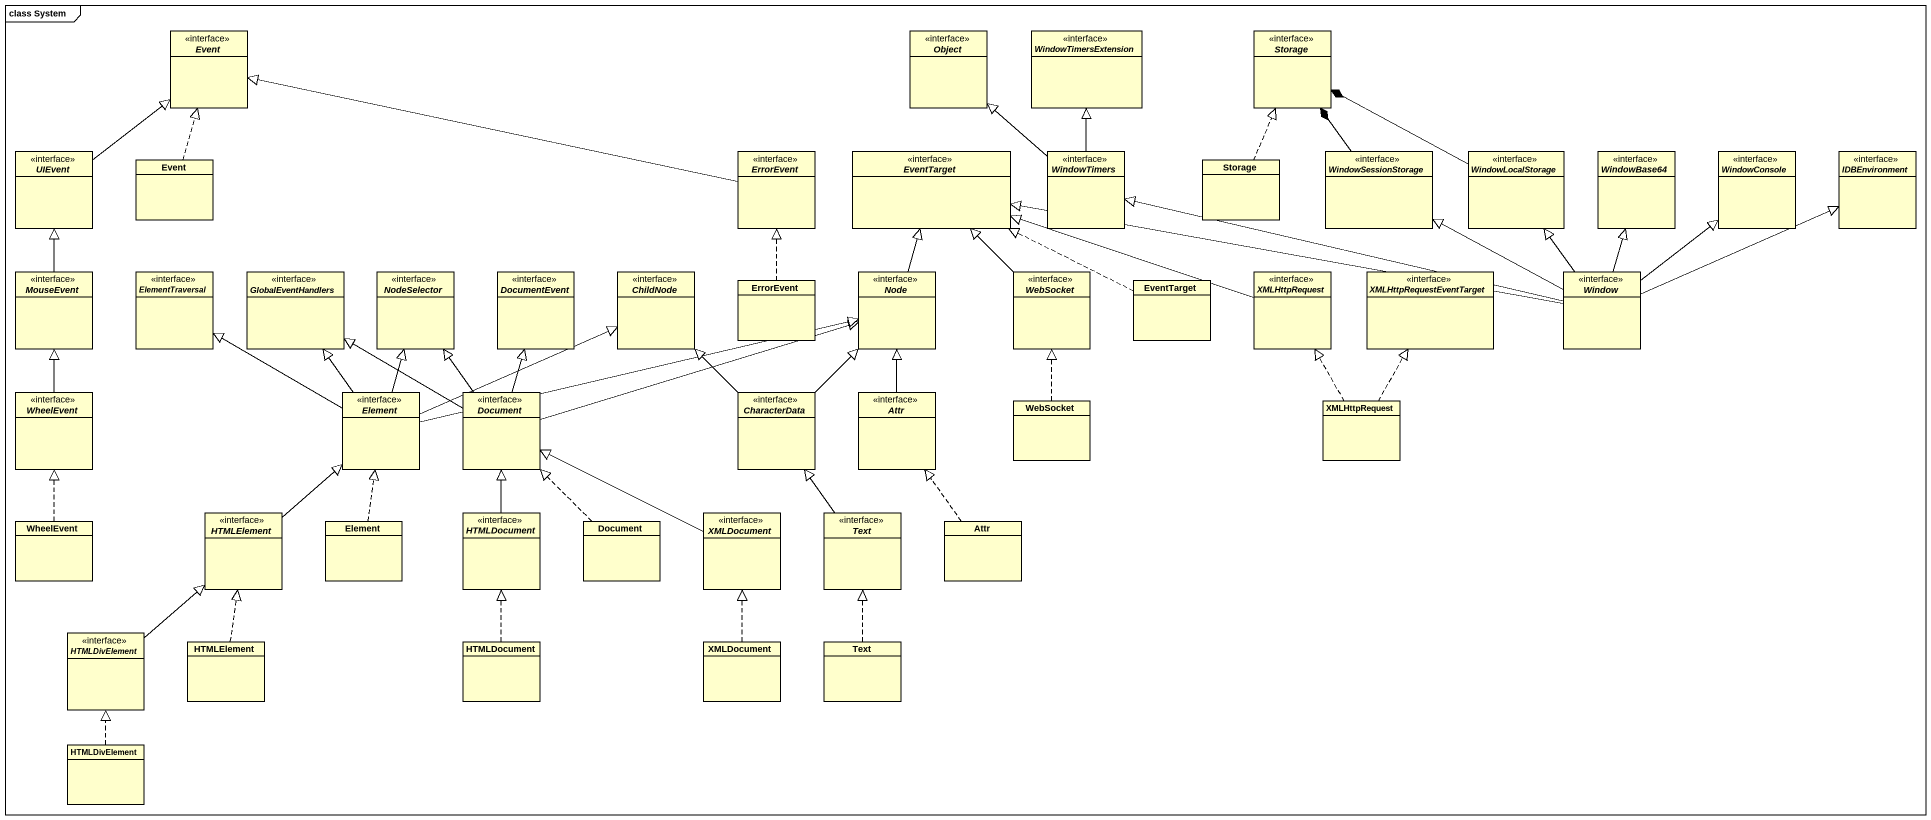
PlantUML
@startuml
mainframe class System
hide circle
hide empty members
interface Event
interface "Object" as Object_
interface WindowTimersExtension
interface "Storage" as Storage_
interface UIEvent
class "Event" as Event_2
interface ErrorEvent
interface EventTarget
interface WindowTimers
class "Storage" as Storage__2
interface WindowSessionStorage
interface WindowLocalStorage
interface WindowBase64
interface WindowConsole
interface IDBEnvironment
interface MouseEvent
interface ElementTraversal
interface GlobalEventHandlers
interface NodeSelector
interface DocumentEvent
interface ChildNode
class "ErrorEvent" as ErrorEvent_2
interface "Node" as Node_
interface WebSocket
class "EventTarget" as EventTarget_2
interface XMLHttpRequest
interface XMLHttpRequestEventTarget
interface Window
interface WheelEvent
interface Element
interface Document
interface CharacterData
interface Attr
class "WebSocket" as WebSocket_2
class "XMLHttpRequest" as XMLHttpRequest_2
class "WheelEvent" as WheelEvent_2
interface HTMLElement
class "Element" as Element_2
interface HTMLDocument
class "Document" as Document_2
interface XMLDocument
interface Text
class "Attr" as Attr_2
interface HTMLDivElement
class "HTMLElement" as HTMLElement_2
class "HTMLDocument" as HTMLDocument_2
class "XMLDocument" as XMLDocument_2
class "Text" as Text_2
class "HTMLDivElement" as HTMLDivElement_2
UIEvent -up-|> Event
Event_2 .up.|> Event
ErrorEvent -left-|> Event
WindowTimers -up-|> Object_
WindowTimers -up-|> WindowTimersExtension
Storage__2 .up.|> Storage_
WindowSessionStorage -up-* Storage_
WindowLocalStorage -left-* Storage_
MouseEvent -up-|> UIEvent
ErrorEvent_2 .up.|> ErrorEvent
Node_ -up-|> EventTarget
WebSocket -up-|> EventTarget
EventTarget_2 .left.|> EventTarget
XMLHttpRequest -left-|> EventTarget
Window -left-|> EventTarget
Window -left-|> WindowTimers
Window -left-|> WindowSessionStorage
Window -up-|> WindowLocalStorage
Window -up-|> WindowBase64
Window -up-|> WindowConsole
Window -right-|> IDBEnvironment
WheelEvent -up-|> MouseEvent
Element -left-|> ElementTraversal
Element -up-|> GlobalEventHandlers
Element -up-|> NodeSelector
Element -right-|> ChildNode
Element -right-|> Node_
Document -left-|> GlobalEventHandlers
Document -up-|> NodeSelector
Document -up-|> DocumentEvent
Document -right-|> Node_
CharacterData -up-|> ChildNode
CharacterData -up-|> Node_
Attr -up-|> Node_
WebSocket_2 .up.|> WebSocket
XMLHttpRequest_2 .up.|> XMLHttpRequest
XMLHttpRequest_2 .up.|> XMLHttpRequestEventTarget
WheelEvent_2 .up.|> WheelEvent
HTMLElement -up-|> Element
Element_2 .up.|> Element
HTMLDocument -up-|> Document
Document_2 .up.|> Document
XMLDocument -left-|> Document
Text -up-|> CharacterData
Attr_2 .up.|> Attr
HTMLDivElement -up-|> HTMLElement
HTMLElement_2 .up.|> HTMLElement
HTMLDocument_2 .up.|> HTMLDocument
XMLDocument_2 .up.|> XMLDocument
Text_2 .up.|> Text
HTMLDivElement_2 .up.|> HTMLDivElement
@enduml
